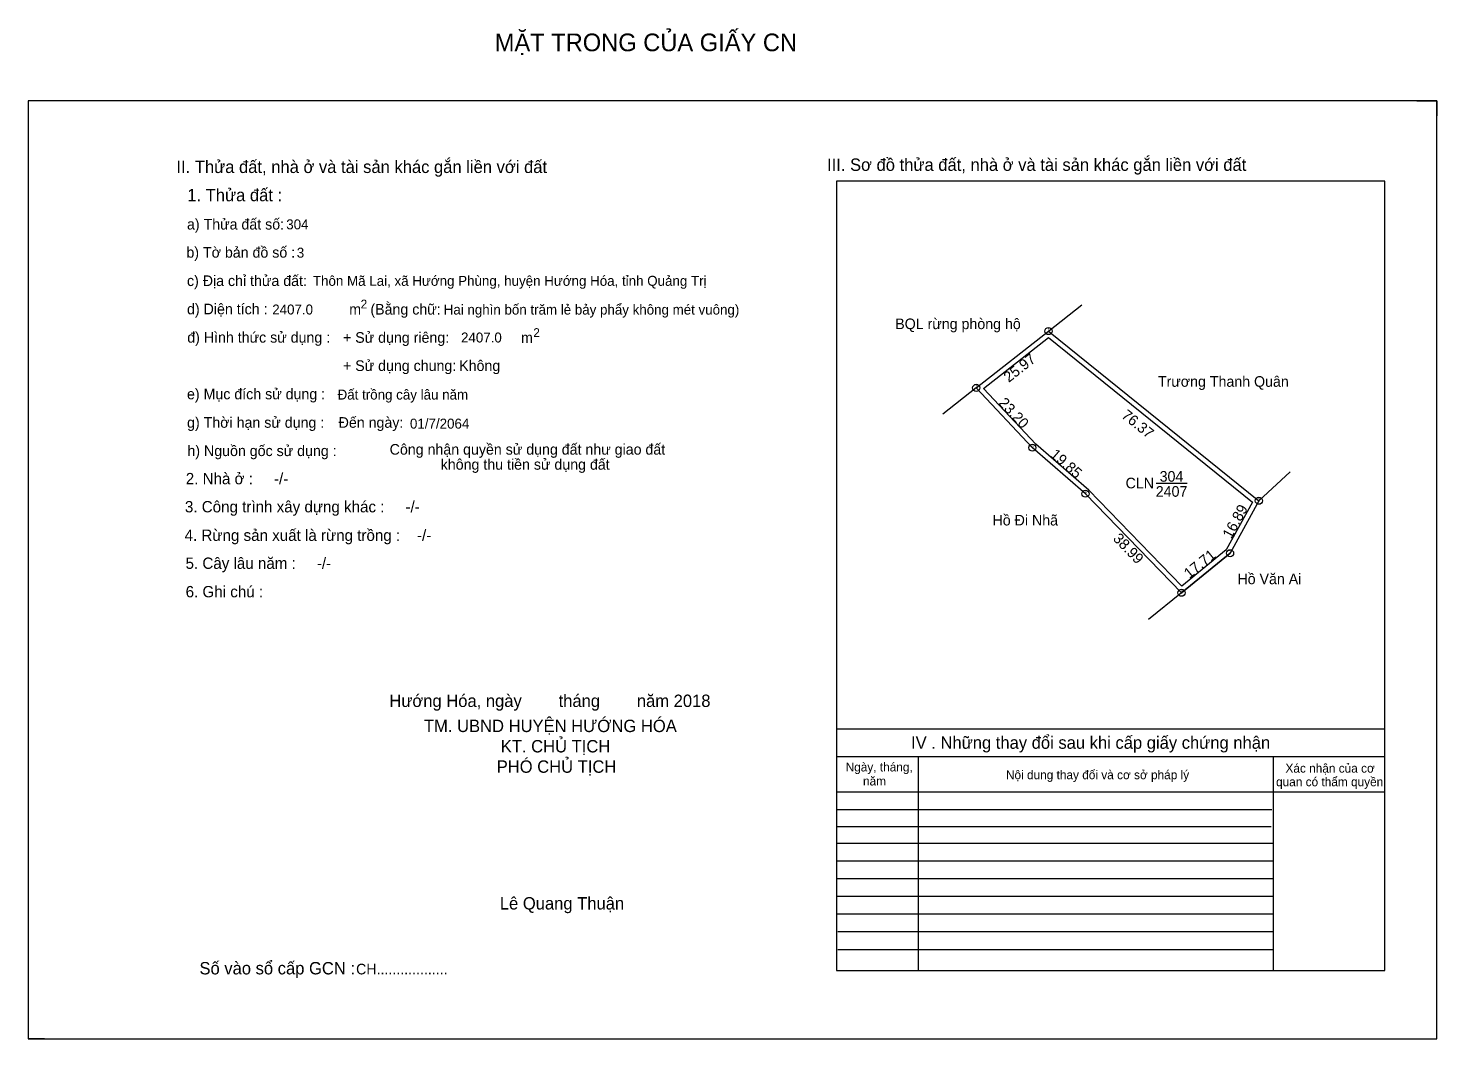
# Model space of a CAD drawing. Extents: x 534399 to 535439, y 1846326 to 1846617.
# Drawn here: x 534399.3 to 534797.4, y 1846325.7 to 1846611.2 of the extents above; entities that cross this region are included whole.
import ezdxf

# ---------------------------------------------------------------- set-up
doc = ezdxf.new("R2010")
doc.units = 0
for name, color, linetype in [('Default', 7, 'Continuous'), ('Level 10', 7, 'Continuous'), ('Level 11', 7, 'Continuous'), ('Level 13', 7, 'Continuous'), ('Level 27', 7, 'Continuous'), ('Level 49', 7, 'Continuous'), ('Level 55', 7, 'Continuous'), ('Level 6', 7, 'Continuous'), ('Level 60', 7, 'Continuous'), ('Level 7', 7, 'Continuous'), ('Level 8', 7, 'Continuous'), ('Level 9', 7, 'Continuous')]:
    doc.layers.add(name, color=color, linetype=linetype)

msp = doc.modelspace()

# ---------------------------------------------------------------- linework, layer by layer
at = {"layer": 'Level 10'}
for p, q in [((534791.74, 1846590.73), (534797.42, 1846590.73)), ((534797.42, 1846590.73), (534797.42, 1846586.53)), ((534683.13, 1846492.73), (534667.25, 1846509.64)), ((534725.27, 1846451.74), (534739, 1846462.92)), ((534399.34, 1846329.63), (534399.34, 1846325.73)), ((534403.94, 1846325.73), (534399.34, 1846325.73))]:
    msp.add_line(p, q, dxfattribs=at)
for points in [[(534399.34, 1846325.73), (534797.42, 1846325.73), (534797.42, 1846590.73), (534399.34, 1846590.73)], [(534747.13, 1846477.73), (534739, 1846462.92), (534725.27, 1846451.74), (534698.13, 1846479.73), (534683.13, 1846492.73), (534667.25, 1846509.64), (534687.68, 1846525.67)], [(534745.34, 1846477.37), (534737.9, 1846463.83), (534725.38, 1846453.63), (534699.09, 1846480.75), (534684.1, 1846493.74), (534669.32, 1846509.48), (534687.67, 1846523.88)]]:
    msp.add_lwpolyline(points, close=True, dxfattribs=at)
at = {"layer": 'Level 11'}
for centre in [(534687.68, 1846525.67), (534667.25, 1846509.64), (534683.13, 1846492.73), (534698.13, 1846479.73), (534747.13, 1846477.73), (534747.13, 1846477.73), (534739, 1846462.92), (534725.27, 1846451.74)]:
    msp.add_circle(centre, 1, dxfattribs=at)
at = {"layer": 'Level 27'}
for p, q in [((534687.68, 1846525.67), (534697.12, 1846533.07)), ((534667.25, 1846509.64), (534657.81, 1846502.23)), ((534747.13, 1846477.73), (534755.95, 1846485.87)), ((534725.27, 1846451.74), (534715.96, 1846444.17))]:
    msp.add_line(p, q, dxfattribs=at)
at = {"layer": 'Level 7'}
for p, q in [((534750.8, 1846390.39), (534627.74, 1846390.39)), ((534750.58, 1846385.65), (534627.74, 1846385.65)), ((534751.22, 1846380.91), (534627.74, 1846380.91)), ((534751.22, 1846375.91), (534627.74, 1846375.91)), ((534751.22, 1846370.91), (534627.74, 1846370.91)), ((534751.22, 1846365.91), (534627.74, 1846365.91)), ((534751.22, 1846360.91), (534627.74, 1846360.91)), ((534751.22, 1846355.91), (534628.14, 1846355.91)), ((534751.22, 1846350.91), (534628.14, 1846350.91))]:
    msp.add_line(p, q, dxfattribs=at)
at = {"layer": 'Level 8'}
for p, q in [((534782.74, 1846568.03), (534627.74, 1846568.03)), ((534627.74, 1846568.03), (534627.74, 1846345.03)), ((534782.74, 1846345.03), (534782.74, 1846568.03)), ((534782.74, 1846413.23), (534627.74, 1846413.23)), ((534782.74, 1846405.37), (534627.74, 1846405.37)), ((534650.88, 1846405.37), (534650.88, 1846345.03)), ((534751.22, 1846405.37), (534751.22, 1846345.03)), ((534782.74, 1846395.37), (534627.74, 1846395.37)), ((534627.74, 1846345.03), (534782.74, 1846345.03))]:
    msp.add_line(p, q, dxfattribs=at)
at = {"layer": 'Level 9'}
msp.add_line((534718.07, 1846482.74), (534726.87, 1846482.74), dxfattribs=at)

# ---------------------------------------------------------------- texts
at = {"layer": 'Default'}
for s, p in [('e) Mục đích sử dụng :', (534444.23, 1846506.4)), ('g) Thời hạn sử dụng :', (534444.25, 1846498.36)), ('Đến ngày:', (534487.08, 1846498.36)), ('Công nhận quyền sử dụng đất như giao đất', (534501.5, 1846490.76)), ('h) Nguồn gốc sử dụng :', (534444.35, 1846490.36)), ('không thu tiền sử dụng đất', (534515.93, 1846486.51))]:
    msp.add_text(s, height=3, dxfattribs=at).set_placement(p)
at = {"layer": 'Level 13'}
for s, p in [('304', (534719.09, 1846483.12)), ('CLN', (534709.47, 1846481.24)), ('2407', (534718, 1846478.87))]:
    msp.add_text(s, height=3, dxfattribs=at).set_placement(p)
at = {"layer": 'Level 49'}
for s, rotation, p in [('25.97', 38.1188, (534676.46, 1846511.02)), ('23.20', 313.2008, (534673.35, 1846505.19)), ('76.37', 321.1176, (534708.09, 1846501.42)), ('19.85', 319.0856, (534687.94, 1846490.41)), ('16.89', 61.2353, (534739.31, 1846466.8)), ('38.99', 314.1167, (534705.71, 1846466.84)), ('17.71', 39.1551, (534727.47, 1846455.59))]:
    msp.add_text(s, height=3, rotation=rotation, dxfattribs=at).set_placement(p)
at = {"layer": 'Level 55'}
for s, height, p in [('1', 0.8, (534687.46, 1846525.67)), ('303', 0.22, (534687.45, 1846525.45)), ('303', 0.22, (534687.45, 1846525.45)), ('0', 0.22, (534687.61, 1846525.45)), ('0', 0.22, (534687.61, 1846525.45)), ('7', 0.8, (534666.98, 1846509.64)), ('305', 0.22, (534667.02, 1846509.42)), ('0', 0.22, (534667.18, 1846509.42)), ('0', 0.22, (534667.18, 1846509.42)), ('6', 0.8, (534682.86, 1846492.73)), ('305', 0.22, (534682.9, 1846492.51)), ('305', 0.22, (534697.9, 1846479.51)), ('5', 0.8, (534697.87, 1846479.73)), ('2', 0.8, (534746.86, 1846477.73)), ('303', 0.22, (534746.9, 1846477.51)), ('303', 0.22, (534746.9, 1846477.51)), ('0', 0.22, (534747.06, 1846477.51)), ('3', 0.8, (534738.75, 1846462.92)), ('0', 0.22, (534738.93, 1846462.7)), ('4', 0.8, (534725, 1846451.74)), ('305', 0.22, (534725.04, 1846451.52)), ('0', 0.22, (534725.2, 1846451.52))]:
    msp.add_text(s, height=height, dxfattribs=at).set_placement(p)
at = {"layer": 'Level 6'}
for s, height, p in [('304', 2.816, (534472.28, 1846554.41)), ('3', 2.82, (534475.25, 1846546.41)), ('Thôn Mã Lai, xã Hướng Phùng, huyện Hướng Hóa, tỉnh Quảng Trị', 2.82, (534479.81, 1846538.46)), ('2407.0', 2.816, (534468.32, 1846530.36)), ('Hai nghìn bốn trăm lẻ bảy phẩy không mét vuông)', 2.816, (534516.78, 1846530.34)), ('2407.0', 2.816, (534521.67, 1846522.45)), ('Đất trồng cây lâu năm', 2.82, (534486.78, 1846506.33)), ('01/7/2064', 2.82, (534507.23, 1846498.12))]:
    msp.add_text(s, height=height, dxfattribs=at).set_placement(p)
at = {"layer": 'Level 60'}
for s, p in [('BQL rừng phòng hộ', (534644.37, 1846526.22)), ('Trương Thanh Quân', (534718.6, 1846509.94)), ('Hồ Đi Nhã', (534671.87, 1846470.76)), ('Hồ Văn Ai', (534741.08, 1846454.17))]:
    msp.add_text(s, height=3, dxfattribs=at).set_placement(p)
at = {"layer": 'Level 7'}
for s, height, p in [('MẶT TRONG CỦA GIẤY CN', 4.9998, (534531.19, 1846604.73)), ('II. Thửa đất, nhà ở và tài sản khác gắn liền với đất', 3.4998, (534441.23, 1846570.33)), ('III. Sơ đồ thửa đất, nhà ở và tài sản khác gắn liền với đất', 3.4998, (534625.1, 1846570.93)), ('1. Thửa đất :', 3.4998, (534444.3, 1846562.35)), ('a) Thửa đất số:', 3, (534444.22, 1846554.37)), ('b) Tờ bản đồ số :', 3, (534444.06, 1846546.41)), ('c) Địa chỉ thửa đất:', 3, (534444.22, 1846538.4)), ('2', 2.5, (534493.3, 1846532.06)), ('(Bằng chữ:', 3, (534496.06, 1846530.34)), ('d) Diện tích :', 3, (534444.24, 1846530.41)), ('m', 3, (534490.07, 1846530.35)), ('2', 2.5, (534542.09, 1846523.98)), ('đ) Hình thức sử dụng :', 3, (534444.3, 1846522.4)), ('+ Sử dụng riêng:', 3, (534488.31, 1846522.37)), ('m', 3, (534538.62, 1846522.32)), ('+ Sử dụng chung:', 3, (534488.3, 1846514.41)), ('Không', 3, (534521.15, 1846514.41)), ('2. Nhà ở :     -/-', 3.1998, (534443.88, 1846482.4)), ('3. Công trình xây dựng khác :     -/-', 3.1998, (534443.64, 1846474.46)), ('4. Rừng sản xuất là rừng trồng :    -/-', 3.1998, (534443.55, 1846466.4)), ('5. Cây lâu năm :     -/-', 3.1998, (534443.82, 1846458.5)), ('6. Ghi chú :', 3.1998, (534443.84, 1846450.46)), ('Hướng Hóa, ngày        tháng        năm 2018', 3.5, (534501.41, 1846419.48)), ('TM. UBND HUYỆN HƯỚNG HÓA', 3.5, (534511.19, 1846412.39)), ('KT. CHỦ TỊCH', 3.5, (534532.9, 1846406.64)), ('IV . Những thay đổi sau khi cấp giấy chứng nhận', 3.4998, (534648.84, 1846407.67)), ('PHÓ CHỦ TỊCH', 3.5, (534531.75, 1846400.89)), ('Ngày, tháng,', 2.5, (534630.36, 1846401.27)), ('Xác nhận của cơ', 2.5, (534754.65, 1846400.93)), ('năm', 2.5, (534635.26, 1846397.31)), ('Nội dung thay đổi và cơ sở pháp lý', 2.5, (534675.66, 1846399.07)), (' quan có thẩm quyền', 2.5, (534751.06, 1846397.09)), ('Lê Quang Thuận', 3.5, (534532.63, 1846362.26)), ('Số vào sổ cấp GCN :', 3.4998, (534447.75, 1846343.93)), ('CH..................', 3, (534492.01, 1846343.93))]:
    msp.add_text(s, height=height, dxfattribs=at).set_placement(p)

doc.saveas('drawing.dxf')
